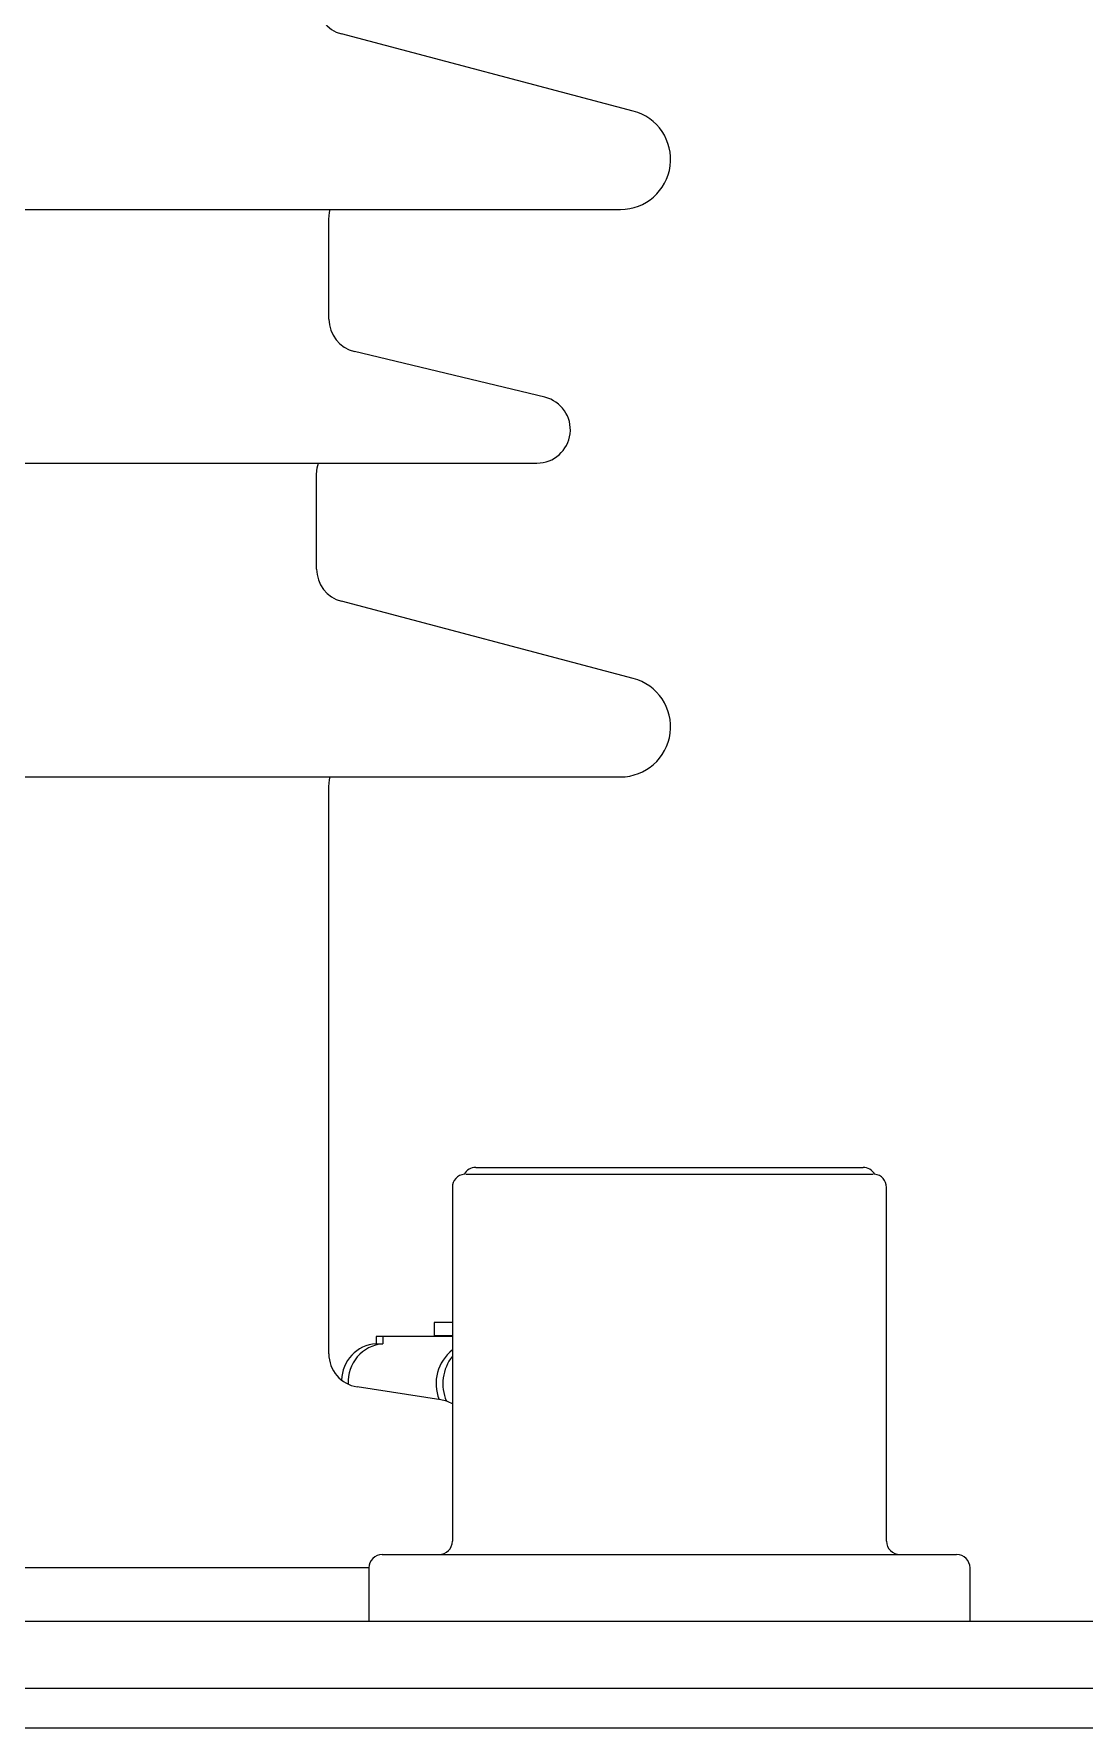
# Model space of a CAD drawing. Header units: millimetres. Extents: x 51507 to 66627, y -17810 to -7118.
# Drawn here: x 53697.3 to 53854.5, y -12022.7 to -11768.9 of the extents above; entities that cross this region are included whole.
import ezdxf

# ---------------------------------------------------------------- set-up
doc = ezdxf.new("R2010")
doc.units = ezdxf.units.MM
doc.header["$LTSCALE"] = 10
doc.layers.add('粗实线', color=4, linetype='Continuous', lineweight=18)

msp = doc.modelspace()

# ---------------------------------------------------------------- linework, layer by layer
at = {"layer": '粗实线'}
for p, q in [((53786.994, -11780.453), (53743.298, -11768.899)), ((53549.741, -11795.204), (53785.076, -11795.204)), ((53741.418, -11811.635), (53741.418, -11796.635)), ((53773.744, -11823.342), (53745.25, -11816.497)), ((53562.241, -11833.204), (53772.576, -11833.204)), ((53739.576, -11849.065), (53739.576, -11834.861)), ((53786.994, -11865.453), (53743.298, -11853.899)), ((53549.741, -11880.204), (53785.076, -11880.204)), ((53741.409, -11966.644), (53741.418, -11881.635)), ((53763.409, -11938.704), (53821.409, -11938.704)), ((53761.909, -11939.704), (53822.909, -11939.704)), ((53759.909, -11941.704), (53759.909, -11994.704)), ((53824.909, -11994.704), (53824.909, -11941.704)), ((53749.491, -11964.016), (53748.491, -11964.016)), ((53748.491, -11964.016), (53748.491, -11965.116)), ((53749.491, -11964.016), (53749.491, -11965.116)), ((53759.909, -11964.016), (53749.491, -11964.016)), ((53757.167, -11961.916), (53757.167, -11963.916)), ((53759.909, -11961.916), (53757.167, -11961.916)), ((53759.909, -11963.916), (53757.167, -11963.916)), ((53748.491, -11965.116), (53749.491, -11965.116)), ((53758.169, -11973.513), (53745.649, -11971.587)), ((53749.409, -11996.704), (53835.409, -11996.704)), ((53747.409, -11998.704), (53682.609, -11998.704)), ((53747.409, -11998.704), (53747.409, -12006.704)), ((53837.409, -12006.704), (53837.409, -11998.704)), ((52722.409, -12006.704), (54612.409, -12006.704)), ((52722.409, -12016.704), (54612.409, -12016.704)), ((54607.409, -12022.704), (52727.409, -12022.704))]:
    msp.add_line(p, q, dxfattribs=at)
for points in [[(53741.418, -11796.635), (53741.514, -11795.66), (53741.627, -11795.204)], [(53739.576, -11834.861), (53739.673, -11833.885), (53739.859, -11833.204)], [(53741.418, -11881.635), (53741.514, -11880.659), (53741.627, -11880.204)]]:
    msp.add_lwpolyline(points, dxfattribs=at)
for centre, radius, start, end in [((53744.576, -11764.065), 5, 180, 255.18856), ((53785.076, -11787.704), 7.5, 270, 75.18856), ((53746.418, -11811.635), 5, 180, 256.49205), ((53772.576, -11828.204), 5, 270, 76.49205), ((53744.576, -11849.065), 5, 180, 255.18856), ((53785.076, -11872.704), 7.5, 270, 75.18856), ((53763.409, -11940.704), 2, 90, 150.47828), ((53821.409, -11940.704), 2, 29.52172, 90), ((53761.909, -11941.704), 2, 96.90185, 180), ((53822.909, -11941.704), 2, 0, 83.09815), ((53746.409, -11966.645), 5, 179.99382, 261.25384), ((53748.883, -11970.669), 5.567, 94.03303, 179.01423), ((53750.052, -11970.854), 5.766, 95.58073, 183.20019), ((53763.943, -11971.114), 6.475, 128.53392, 201.37405), ((53765.164, -11971.124), 6.679, 141.88881, 202.84791), ((53757.409, -11978.455), 5, 59.99999, 81.25384), ((53757.909, -11994.704), 2, 270, 0), ((53826.909, -11994.704), 2, 180, 270), ((53749.409, -11998.704), 2, 90, 180), ((53835.409, -11998.704), 2, 0, 90)]:
    msp.add_arc(centre, radius, start, end, dxfattribs=at)

doc.saveas('drawing.dxf')
